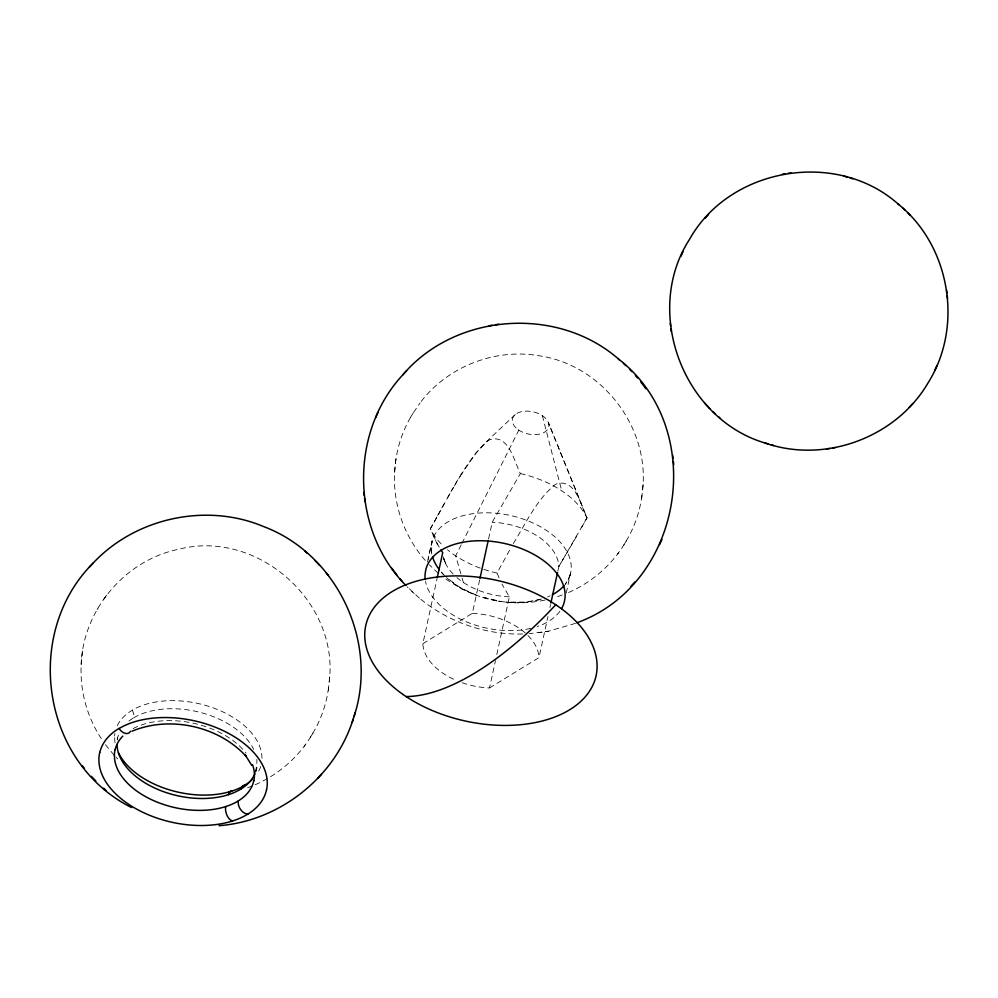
<?xml version="1.0" encoding="UTF-8"?>
<svg xmlns="http://www.w3.org/2000/svg" width="998" height="998" viewBox="0 0 998 998"><rect width="100%" height="100%" fill="white"/><g stroke="black" fill="none" stroke-linecap="round" stroke-linejoin="round"><path stroke-width="0.75" stroke-dasharray="4.99 3.74" d="M261.963 758.368L261.888 756.022A74.8 45.446 12.5 0 0 212.287 707.557A74.8 45.446 12.5 0 0 132.247 710.202A74.613 45.334 12.5 0 0 116.941 726.519M81.674 659.154C78.692 687.447 86.352 716.676 102.32 740.154M329.14 682.333C339.831 602.156 257.546 529.127 179.116 549.162C125.286 559.853 83.071 609.865 81.1 664.643M395.083 466.889C391.403 501.582 403.841 537.448 427.543 562.934M642.55 490.068C650.035 427.418 601.956 365.006 539.569 355.837C494.559 347.803 445.956 367.127 419.135 404.202M82.048 655.773L82.547 650.97M312.786 733.355C321.418 718.859 326.957 702.48 328.766 685.713M395.458 463.496C397.254 446.742 402.793 430.35 411.426 415.867M626.195 541.078C634.828 526.595 640.367 510.215 642.176 493.449M328.267 690.516L329.714 676.844M394.509 472.366L395.957 458.706M641.677 498.251L643.124 484.579M117.24 739.955L117.714 737.609A70.92 43.051 12.6 0 1 119.847 731.921M431.523 552.555L431.984 541.427L428.08 559.354M255.738 772.103L256.96 761.399A71.12 43.176 12.6 0 0 256.785 759.441M427.468 562.099L431.984 541.427M453.579 679.239A58.932 36.04 12.3 0 1 422.853 643.71L437.087 578.416M422.853 643.71L472.341 613.346L479.626 579.938M488.571 538.945L492.214 522.241L520.357 473.588C514.17 461.375 508.78 433.781 489.906 439.669A20.484 8.708 -56.4 0 0 487.773 440.941L476.208 452.568L460.876 475.123M462.124 682.719A58.932 36.04 12.3 0 0 489.507 687.959L495.47 660.626M496.792 654.551L509.367 596.854L501.932 584.055M489.507 687.959L538.995 657.607L547.939 616.602M549.923 607.495L550.584 604.451M557.87 571.043L558.855 566.49L578.503 533.094M566.24 593.074L571.006 570.881A71.108 43.188 12.5 0 0 499.25 513.583A71.108 43.188 12.5 0 0 431.81 554.102M255.538 772.065L256.374 769.196A71.095 43.164 12.6 0 1 255.775 771.354M255.9 770.955L256.96 767.612L255.975 770.444M461.213 544.796L455.662 555.849L461.662 576.57M461.912 543.411L518.81 430.113M499.075 577.83L497.029 573.039L510.826 547.964M436.812 516.976L430.375 528.79L438.471 547.116M437.623 515.504L445.832 500.759M513.321 543.548C525.796 523.463 535.976 500.672 554.426 485.19A20.484 8.708 -56.4 0 1 556.56 483.918C575.434 478.042 580.824 505.637 586.999 517.85L580.212 530.05M581.959 505.45L548.413 422.678L586.999 517.85L558.855 566.49A58.932 36.04 12.3 0 0 492.214 522.241M447.503 497.815L453.429 487.535M413.521 412.411L420.058 402.955M255.114 784.777C277.881 774.81 297.641 758.018 310.69 736.811M568.523 592.513C591.29 582.545 611.05 565.754 624.099 544.546M97.168 609.578L98.016 608.131M454.29 486.076L460.427 475.859M410.565 417.314L413.833 411.887M310.39 737.335L313.646 731.908M623.8 545.07L627.056 539.631M106.649 595.22L102.994 600.247M304.153 746.267L305.089 745.007M617.562 554.002L618.498 552.742M515.23 414.557L484.442 443.574C461.113 468.099 447.378 499.936 430.375 528.79A83.52 51.073 12.3 0 0 443.773 546.48M562.236 594.97L554.763 597.602M247.579 787.734L252.606 785.763M575.522 623.351L548.426 631.21L529.165 633.693M545.095 600.06C532.333 602.717 519.122 603.615 506.148 602.106L526.358 602.081L542.55 598.775A71.108 43.188 12.5 0 1 446.58 577.617M538.883 632.757L542.139 632.233M545.295 631.709L548.426 631.21M522.565 634.004C484.791 634.978 446.842 621.642 418.137 597.041M498.052 601.12L501.27 601.544L481.136 596.929L498.052 601.12L495.856 600.671M445.894 579.139L461.987 589.207L476.62 595.357L459.903 587.41L446.805 577.705M414.17 593.548L411.787 591.352M419.36 598.114L406.885 586.525L408.032 587.66M438.234 573.251L429.352 564.793M115.943 757.07L117.752 758.929M444.659 575.784L440.28 570.943A71.108 43.188 12.5 0 0 443.486 574.586M114.134 755.199L105.426 744.67M439.195 547.166L433.12 535.153M443.698 559.067L446.019 564.369L443.174 556.447M462.099 578.054L463.384 582.495M542.376 415.655L561.712 490.791M497.029 573.039A83.52 51.073 12.3 0 1 447.466 549.748M520.357 473.588A83.52 51.073 12.3 0 1 586.999 517.85M509.367 596.854A58.932 36.04 12.3 0 1 456.909 577.617M453.117 574.037A58.932 36.04 12.3 0 1 443.636 558.406M472.341 613.346A58.932 36.04 12.3 0 1 538.995 657.607M559.915 611.213A71.108 43.263 12.5 0 1 537.311 626.519M530.662 628.391A71.108 43.263 12.5 0 1 425.547 581.497M550.035 595.843A71.108 43.188 12.5 0 1 547.64 596.916M133.083 728.627A71.07 43.188 12.5 0 1 246.057 753.153M260.64 766.501A74.8 45.446 12.5 0 1 257.172 773.7M132.235 710.189A9.281 6.2 59.2 0 1 133.732 717.799A70.92 43.051 12.6 0 0 127.906 721.916M133.732 717.799A71.12 43.176 12.6 0 1 200.835 712.56A71.12 43.176 12.6 0 1 253.729 749.498M115.069 742.674A74.763 45.421 12.5 0 1 114.72 736.05M114.62 736.037A74.251 45.11 12.5 0 1 114.882 733.518M117.29 739.655A70.571 42.839 12.6 0 1 117.714 737.609M570.407 573.95L568.349 579.401L565.093 584.454A71.108 43.188 12.5 0 0 570.407 573.95M518.336 429.789A18.563 11.352 12.3 0 0 548.476 427.68A18.563 11.352 12.3 0 0 524.936 411.176A18.563 11.352 12.3 0 0 518.336 429.789"/><path stroke-width="1.5" d="M437.423 576.894L442.725 552.593L440.904 549.948M479.963 578.416L488.234 540.454M550.908 602.942L557.533 572.565M353.991 716.576C378.741 642.4 337.212 554.339 263.859 526.657C205.738 502.056 133.732 518.162 91.442 564.918M219.011 825.695C279.727 821.08 335.091 777.217 353.192 719.071M352.119 722.49L355.238 712.622M619.496 359.904C558.518 305.563 455.662 312.574 402.743 374.924C349.4 432.234 350.635 529.838 405.949 585.514M899.011 204.802C837.609 149.126 730.187 167.028 689.68 239.083C642.126 312.137 683.842 421.119 767.886 443.823M576.881 622.764C683.842 584.267 708.605 428.466 618.261 358.843M765.092 442.987C824.884 464.033 896.404 437.374 928.19 382.683C963.694 326.134 950.121 245.533 897.913 203.842M375.685 417.563L376.782 415.131M377.069 414.469L378.042 412.311M680.873 256.386L681.859 254.203M682.108 253.617L682.981 251.683M659.578 544.634L660.551 542.488M660.838 541.827L661.948 539.382M934.889 370.083L935.75 368.15M936.012 367.563L936.997 365.38M93.213 563.009C22.829 633.119 41.33 762.46 131.561 807.557M89.333 567.188L90.905 565.504M402.743 374.924L404.302 373.24M404.851 372.653L406.623 370.732M705.087 218.225L706.484 216.728M706.971 216.192L708.555 214.483M317.601 778.477L319.372 776.569M319.909 775.982L321.468 774.298M630.998 586.213L632.782 584.304M633.318 583.718L634.878 582.034M909.315 407.284L910.9 405.575M911.386 405.038L912.783 403.541M132.035 731.197C170.009 715.416 218.475 726.045 246.281 756.447L245.308 755.124L251.758 765.366M229.266 791.863L231.773 791.102A9.281 5.102 72.2 0 0 228.342 794.695M782.432 174.226L785.239 173.777M788.058 173.315L790.977 172.854M489.195 325.747L492.338 325.236M495.482 324.724L498.751 324.2M826.88 448.913L829.8 448.451M832.619 447.99L835.426 447.541M844.121 176.209L846.878 177.033M849.984 177.943L852.779 178.779M770.992 444.734L773.749 445.557M902.554 207.921L904.687 209.892M715.317 413.846L713.183 411.875M718.847 416.964L719.945 417.925M623.451 363.397L625.833 365.605M304.864 551.108L307.259 553.316M314.969 560.514L319.485 565.167M95.833 780.972L91.317 776.319M103.555 788.17L105.95 790.379M908.055 213.198L910.064 215.281M709.815 408.569L704.625 403.017M629.588 369.297L631.846 371.63M635.389 375.51L637.51 377.955M402.231 581.447L400.111 578.99M326.346 573.101L328.442 575.522M82.372 765.965L84.468 768.385M640.828 382.009L645.881 388.783M396.805 574.948L391.74 568.174M946.566 290.069L946.927 293.013M947.227 295.633L947.576 298.439M670.294 323.327L670.631 326.134M670.943 328.766L671.305 331.698M672.64 455.213L673.039 458.494M673.388 461.425L673.762 464.569M363.858 492.388L364.245 495.519M364.582 498.451L364.981 501.745M555.749 604.751A263.385 111.963 -56.4 0 1 406.111 696.554M561.55 608.68A71.108 43.263 12.5 0 0 564.319 601.906L564.993 598.101A71.108 43.263 12.5 0 0 502.73 543.087A71.108 43.263 12.5 0 0 425.859 569.484L425.185 573.289A71.108 43.263 12.5 0 0 425.248 579.576M564.095 585.639A71.108 43.188 12.5 0 1 552.331 594.708M439.32 569.708A71.108 43.188 12.5 0 1 432.558 556.959M266.491 789.892A85.267 51.846 12.5 0 1 247.966 814.044A9.281 6.25 58.2 0 1 240.668 809.628A9.281 6.25 58.2 0 1 238.372 800.87A70.92 43.101 12.5 0 0 253.779 780.81M238.372 800.87A71.058 43.176 12.5 0 1 160.453 803.39A71.058 43.176 12.5 0 1 114.446 755.511M252.482 764.593A71.058 43.176 12.5 0 1 253.816 780.835M247.953 814.031A85.416 51.946 12.5 0 1 232.784 820.905A85.466 51.971 12.5 0 1 144.685 813.183A85.466 51.971 12.5 0 1 98.914 759.515A84.967 51.671 12.5 0 1 99.713 752.504M119.111 728.503A85.416 51.946 12.5 0 1 217.389 728.066A85.416 51.946 12.5 0 1 266.528 789.929M232.784 820.905A9.281 5.102 72.2 0 1 227.182 815.728A9.281 5.102 72.2 0 1 225.76 806.571M115.119 749.673A70.908 43.089 12.5 0 1 122.791 736.15M114.358 755.498A70.683 42.951 12.5 0 1 115.069 749.673M99.775 752.517A85.254 51.834 12.5 0 1 119.024 728.428A9.281 6.188 59.2 0 0 130.576 731.21M252.294 779.525A74.8 45.446 12.5 0 1 245.046 785.102A74.75 45.421 12.5 0 1 174.712 791.339A74.75 45.421 12.5 0 1 118.4 752.766M117.04 744.408A71.058 43.139 12.6 0 0 163.647 791.701A71.058 43.139 12.6 0 0 240.955 789.006A9.281 6.262 58.2 0 1 245.046 785.102M255.001 773.475A71.095 43.164 12.6 0 1 240.955 789.006M403.155 694.546A117.851 72.068 12.3 0 0 594.546 681.123A117.851 72.068 12.3 0 0 445.071 576.295A117.851 72.068 12.3 0 0 403.155 694.546"/></g></svg>
